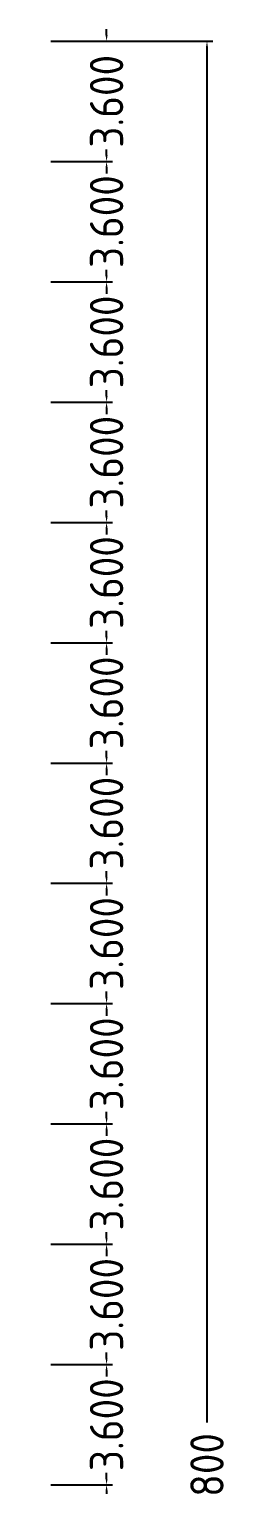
# Model space of a CAD drawing. Header units: inches. Extents: x -310 to 1074, y -19 to 138.
# Drawn here: x 266.45 to 272.43, y 34.6 to 78.16 of the extents above; entities that cross this region are included whole.
import ezdxf

# ---------------------------------------------------------------- set-up
doc = ezdxf.new("R2010")
doc.units = ezdxf.units.IN
doc.header["$MEASUREMENT"] = 0
doc.linetypes.add('ACAD_ISO10W100', pattern=[18, 12, -3, 0, -3])
doc.layers.add('text', color=7, linetype='ACAD_ISO10W100')
doc.styles.get("Standard").update_dxf_attribs({"font": 'Arial.ttf'})
doc.dimstyles.new('MYSTYLE', dxfattribs={"dimtxt": 1, "dimasz": 0.18, "dimexe": 0.18, "dimexo": 0.0625, "dimgap": 0.09, "dimtad": 0, "dimtoh": 1, "dimdec": 3, "dimzin": 0, "dimdsep": 46, "dimtxsty": 'Standard', "dimcen": 0.09, "dimadec": 0, "dimazin": 0, "dimtfac": 1, "dimtdec": 3, "dimtofl": 0, "dimtmove": 0, "dimatfit": 3, "dimfxl": 1, "dimtolj": 1, "dimtzin": 0, "dimarcsym": 0})

# ---------------------------------------------------------------- blocks, each defined once
blk = doc.blocks.new('*D68')
at = {"layer": 'Defpoints', "color": 0, "ltscale": 6, "transparency": 16777216}
for p in [(267.033, 77.8), (267.033, 74.2), (268.767, 74.2)]:
    blk.add_point(p, dxfattribs=at)
at = {"layer": 'text', "color": 0, "lineweight": -2, "ltscale": 6, "transparency": 16777216}
for p, q in [((268.767, 77.98), (268.767, 78.16)), ((267.096, 77.8), (268.947, 77.8)), ((267.096, 74.2), (268.947, 74.2)), ((268.767, 74.02), (268.767, 73.84))]:
    blk.add_line(p, q, dxfattribs=at)
at = {"layer": 'text', "color": 0, "ltscale": 6, "transparency": 16777216}
for points in [[(268.737, 77.98), (268.797, 77.98), (268.767, 77.8)], [(268.737, 74.02), (268.797, 74.02), (268.767, 74.2)]]:
    blk.add_solid(points, dxfattribs=at)
at = {"layer": 'text', "color": 0, "ltscale": 6, "transparency": 16777216, "insert": (268.767, 76), "char_height": 1, "attachment_point": 5, "rotation": 90}
blk.add_mtext('\\A1;{\\Fiso|c0;3.600}', dxfattribs=at)
blk = doc.blocks.new('*D61')
at = {"layer": 'Defpoints', "color": 0, "ltscale": 6, "transparency": 16777216}
for p in [(267.033, 74.2), (267.033, 70.6), (268.767, 70.6)]:
    blk.add_point(p, dxfattribs=at)
at = {"layer": 'text', "color": 0, "lineweight": -2, "ltscale": 6, "transparency": 16777216}
for p, q in [((268.767, 74.38), (268.767, 74.56)), ((267.096, 74.2), (268.947, 74.2)), ((267.096, 70.6), (268.947, 70.6)), ((268.767, 70.42), (268.767, 70.24))]:
    blk.add_line(p, q, dxfattribs=at)
at = {"layer": 'text', "color": 0, "ltscale": 6, "transparency": 16777216}
for points in [[(268.737, 74.38), (268.797, 74.38), (268.767, 74.2)], [(268.737, 70.42), (268.797, 70.42), (268.767, 70.6)]]:
    blk.add_solid(points, dxfattribs=at)
at = {"layer": 'text', "color": 0, "ltscale": 6, "transparency": 16777216, "insert": (268.767, 72.4), "char_height": 1, "attachment_point": 5, "rotation": 90}
blk.add_mtext('\\A1;{\\Fiso|c0;3.600}', dxfattribs=at)
blk = doc.blocks.new('*D62')
at = {"layer": 'Defpoints', "color": 0, "ltscale": 6, "transparency": 16777216}
for p in [(267.033, 70.6), (267.033, 67), (268.767, 67)]:
    blk.add_point(p, dxfattribs=at)
at = {"layer": 'text', "color": 0, "lineweight": -2, "ltscale": 6, "transparency": 16777216}
for p, q in [((267.096, 70.6), (268.947, 70.6)), ((268.767, 70.78), (268.767, 70.96)), ((267.096, 67), (268.947, 67)), ((268.767, 66.82), (268.767, 66.64))]:
    blk.add_line(p, q, dxfattribs=at)
at = {"layer": 'text', "color": 0, "ltscale": 6, "transparency": 16777216}
for points in [[(268.737, 70.78), (268.797, 70.78), (268.767, 70.6)], [(268.737, 66.82), (268.797, 66.82), (268.767, 67)]]:
    blk.add_solid(points, dxfattribs=at)
at = {"layer": 'text', "color": 0, "ltscale": 6, "transparency": 16777216, "insert": (268.767, 68.8), "char_height": 1, "attachment_point": 5, "rotation": 90}
blk.add_mtext('\\A1;{\\Fiso|c0;3.600}', dxfattribs=at)
blk = doc.blocks.new('*D63')
at = {"layer": 'Defpoints', "color": 0, "ltscale": 6, "transparency": 16777216}
for p in [(267.033, 67), (267.033, 63.4), (268.767, 63.4)]:
    blk.add_point(p, dxfattribs=at)
at = {"layer": 'text', "color": 0, "lineweight": -2, "ltscale": 6, "transparency": 16777216}
for p, q in [((268.767, 67.18), (268.767, 67.36)), ((267.096, 67), (268.947, 67)), ((267.096, 63.4), (268.947, 63.4)), ((268.767, 63.22), (268.767, 63.04))]:
    blk.add_line(p, q, dxfattribs=at)
at = {"layer": 'text', "color": 0, "ltscale": 6, "transparency": 16777216}
for points in [[(268.737, 67.18), (268.797, 67.18), (268.767, 67)], [(268.737, 63.22), (268.797, 63.22), (268.767, 63.4)]]:
    blk.add_solid(points, dxfattribs=at)
at = {"layer": 'text', "color": 0, "ltscale": 6, "transparency": 16777216, "insert": (268.767, 65.2), "char_height": 1, "attachment_point": 5, "rotation": 90}
blk.add_mtext('\\A1;{\\Fiso|c0;3.600}', dxfattribs=at)
blk = doc.blocks.new('*D64')
at = {"layer": 'Defpoints', "color": 0, "ltscale": 6, "transparency": 16777216}
for p in [(267.033, 63.4), (267.033, 59.8), (268.767, 59.8)]:
    blk.add_point(p, dxfattribs=at)
at = {"layer": 'text', "color": 0, "lineweight": -2, "ltscale": 6, "transparency": 16777216}
for p, q in [((268.767, 63.58), (268.767, 63.76)), ((267.096, 63.4), (268.947, 63.4)), ((267.096, 59.8), (268.947, 59.8)), ((268.767, 59.62), (268.767, 59.44))]:
    blk.add_line(p, q, dxfattribs=at)
at = {"layer": 'text', "color": 0, "ltscale": 6, "transparency": 16777216}
for points in [[(268.737, 63.58), (268.797, 63.58), (268.767, 63.4)], [(268.737, 59.62), (268.797, 59.62), (268.767, 59.8)]]:
    blk.add_solid(points, dxfattribs=at)
at = {"layer": 'text', "color": 0, "ltscale": 6, "transparency": 16777216, "insert": (268.767, 61.6), "char_height": 1, "attachment_point": 5, "rotation": 90}
blk.add_mtext('\\A1;{\\Fiso|c0;3.600}', dxfattribs=at)
blk = doc.blocks.new('*D65')
at = {"layer": 'Defpoints', "color": 0, "ltscale": 6, "transparency": 16777216}
for p in [(267.033, 59.8), (267.033, 56.2), (268.767, 56.2)]:
    blk.add_point(p, dxfattribs=at)
at = {"layer": 'text', "color": 0, "lineweight": -2, "ltscale": 6, "transparency": 16777216}
for p, q in [((268.767, 59.98), (268.767, 60.16)), ((267.096, 59.8), (268.947, 59.8)), ((267.096, 56.2), (268.947, 56.2)), ((268.767, 56.02), (268.767, 55.84))]:
    blk.add_line(p, q, dxfattribs=at)
at = {"layer": 'text', "color": 0, "ltscale": 6, "transparency": 16777216}
for points in [[(268.737, 59.98), (268.797, 59.98), (268.767, 59.8)], [(268.737, 56.02), (268.797, 56.02), (268.767, 56.2)]]:
    blk.add_solid(points, dxfattribs=at)
at = {"layer": 'text', "color": 0, "ltscale": 6, "transparency": 16777216, "insert": (268.767, 58), "char_height": 1, "attachment_point": 5, "rotation": 90}
blk.add_mtext('\\A1;{\\Fiso|c0;3.600}', dxfattribs=at)
blk = doc.blocks.new('*D66')
at = {"layer": 'Defpoints', "color": 0, "ltscale": 6, "transparency": 16777216}
for p in [(267.033, 56.2), (267.033, 52.6), (268.767, 52.6)]:
    blk.add_point(p, dxfattribs=at)
at = {"layer": 'text', "color": 0, "lineweight": -2, "ltscale": 6, "transparency": 16777216}
for p, q in [((267.096, 56.2), (268.947, 56.2)), ((268.767, 56.38), (268.767, 56.56)), ((267.096, 52.6), (268.947, 52.6)), ((268.767, 52.42), (268.767, 52.24))]:
    blk.add_line(p, q, dxfattribs=at)
at = {"layer": 'text', "color": 0, "ltscale": 6, "transparency": 16777216}
for points in [[(268.737, 56.38), (268.797, 56.38), (268.767, 56.2)], [(268.737, 52.42), (268.797, 52.42), (268.767, 52.6)]]:
    blk.add_solid(points, dxfattribs=at)
at = {"layer": 'text', "color": 0, "ltscale": 6, "transparency": 16777216, "insert": (268.767, 54.4), "char_height": 1, "attachment_point": 5, "rotation": 90}
blk.add_mtext('\\A1;{\\Fiso|c0;3.600}', dxfattribs=at)
blk = doc.blocks.new('*D67')
at = {"layer": 'Defpoints', "color": 0, "ltscale": 6, "transparency": 16777216}
for p in [(267.033, 52.6), (267.033, 49), (268.767, 49)]:
    blk.add_point(p, dxfattribs=at)
at = {"layer": 'text', "color": 0, "lineweight": -2, "ltscale": 6, "transparency": 16777216}
for p, q in [((268.767, 52.78), (268.767, 52.96)), ((267.096, 52.6), (268.947, 52.6)), ((267.096, 49), (268.947, 49)), ((268.767, 48.82), (268.767, 48.64))]:
    blk.add_line(p, q, dxfattribs=at)
at = {"layer": 'text', "color": 0, "ltscale": 6, "transparency": 16777216}
for points in [[(268.737, 52.78), (268.797, 52.78), (268.767, 52.6)], [(268.737, 48.82), (268.797, 48.82), (268.767, 49)]]:
    blk.add_solid(points, dxfattribs=at)
at = {"layer": 'text', "color": 0, "ltscale": 6, "transparency": 16777216, "insert": (268.767, 50.8), "char_height": 1, "attachment_point": 5, "rotation": 90}
blk.add_mtext('\\A1;{\\Fiso|c0;3.600}', dxfattribs=at)
blk = doc.blocks.new('*D53')
at = {"layer": 'Defpoints', "color": 0, "ltscale": 6, "transparency": 16777216}
for p in [(267.033, 49), (267.033, 45.4), (268.767, 45.4)]:
    blk.add_point(p, dxfattribs=at)
at = {"layer": 'text', "color": 0, "lineweight": -2, "ltscale": 6, "transparency": 16777216}
for p, q in [((268.767, 49.18), (268.767, 49.36)), ((267.096, 49), (268.947, 49)), ((267.096, 45.4), (268.947, 45.4)), ((268.767, 45.22), (268.767, 45.04))]:
    blk.add_line(p, q, dxfattribs=at)
at = {"layer": 'text', "color": 0, "ltscale": 6, "transparency": 16777216}
for points in [[(268.737, 49.18), (268.797, 49.18), (268.767, 49)], [(268.737, 45.22), (268.797, 45.22), (268.767, 45.4)]]:
    blk.add_solid(points, dxfattribs=at)
at = {"layer": 'text', "color": 0, "ltscale": 6, "transparency": 16777216, "insert": (268.767, 47.2), "char_height": 1, "attachment_point": 5, "rotation": 90}
blk.add_mtext('\\A1;{\\Fiso|c0;3.600}', dxfattribs=at)
blk = doc.blocks.new('*D54')
at = {"layer": 'Defpoints', "color": 0, "ltscale": 6, "transparency": 16777216}
for p in [(267.033, 45.4), (267.033, 41.8), (268.767, 41.8)]:
    blk.add_point(p, dxfattribs=at)
at = {"layer": 'text', "color": 0, "lineweight": -2, "ltscale": 6, "transparency": 16777216}
for p, q in [((268.767, 45.58), (268.767, 45.76)), ((267.096, 45.4), (268.947, 45.4)), ((267.096, 41.8), (268.947, 41.8)), ((268.767, 41.62), (268.767, 41.44))]:
    blk.add_line(p, q, dxfattribs=at)
at = {"layer": 'text', "color": 0, "ltscale": 6, "transparency": 16777216}
for points in [[(268.737, 45.58), (268.797, 45.58), (268.767, 45.4)], [(268.737, 41.62), (268.797, 41.62), (268.767, 41.8)]]:
    blk.add_solid(points, dxfattribs=at)
at = {"layer": 'text', "color": 0, "ltscale": 6, "transparency": 16777216, "insert": (268.767, 43.6), "char_height": 1, "attachment_point": 5, "rotation": 90}
blk.add_mtext('\\A1;{\\Fiso|c0;3.600}', dxfattribs=at)
blk = doc.blocks.new('*D55')
at = {"layer": 'Defpoints', "color": 0, "ltscale": 6, "transparency": 16777216}
for p in [(267.033, 41.8), (267.033, 38.2), (268.767, 38.2)]:
    blk.add_point(p, dxfattribs=at)
at = {"layer": 'text', "color": 0, "lineweight": -2, "ltscale": 6, "transparency": 16777216}
for p, q in [((268.767, 41.98), (268.767, 42.16)), ((267.096, 41.8), (268.947, 41.8)), ((267.096, 38.2), (268.947, 38.2)), ((268.767, 38.02), (268.767, 37.84))]:
    blk.add_line(p, q, dxfattribs=at)
at = {"layer": 'text', "color": 0, "ltscale": 6, "transparency": 16777216}
for points in [[(268.737, 41.98), (268.797, 41.98), (268.767, 41.8)], [(268.737, 38.02), (268.797, 38.02), (268.767, 38.2)]]:
    blk.add_solid(points, dxfattribs=at)
at = {"layer": 'text', "color": 0, "ltscale": 6, "transparency": 16777216, "insert": (268.767, 40), "char_height": 1, "attachment_point": 5, "rotation": 90}
blk.add_mtext('\\A1;{\\Fiso|c0;3.600}', dxfattribs=at)
blk = doc.blocks.new('*D56')
at = {"layer": 'Defpoints', "color": 0, "ltscale": 6, "transparency": 16777216}
for p in [(267.033, 38.2), (267.033, 34.6), (268.767, 34.6)]:
    blk.add_point(p, dxfattribs=at)
at = {"layer": 'text', "color": 0, "lineweight": -2, "ltscale": 6, "transparency": 16777216}
for p, q in [((268.767, 38.38), (268.767, 38.56)), ((267.096, 38.2), (268.947, 38.2)), ((267.096, 34.6), (268.947, 34.6)), ((268.767, 34.42), (268.767, 34.24))]:
    blk.add_line(p, q, dxfattribs=at)
at = {"layer": 'text', "color": 0, "ltscale": 6, "transparency": 16777216}
for points in [[(268.737, 38.38), (268.797, 38.38), (268.767, 38.2)], [(268.737, 34.42), (268.797, 34.42), (268.767, 34.6)]]:
    blk.add_solid(points, dxfattribs=at)
at = {"layer": 'text', "color": 0, "ltscale": 6, "transparency": 16777216, "insert": (268.767, 36.4), "char_height": 1, "attachment_point": 5, "rotation": 90}
blk.add_mtext('\\A1;{\\Fiso|c0;3.600}', dxfattribs=at)
blk = doc.blocks.new('*D57')
at = {"layer": 'Defpoints', "color": 0, "ltscale": 6, "transparency": 16777216}
for p in [(267.033, 34.6), (267.033, 31), (268.767, 31)]:
    blk.add_point(p, dxfattribs=at)
at = {"layer": 'text', "color": 0, "lineweight": -2, "ltscale": 6, "transparency": 16777216}
for p, q in [((268.767, 34.78), (268.767, 34.96)), ((267.096, 34.6), (268.947, 34.6)), ((267.096, 31), (268.947, 31)), ((268.767, 30.82), (268.767, 30.64))]:
    blk.add_line(p, q, dxfattribs=at)
at = {"layer": 'text', "color": 0, "ltscale": 6, "transparency": 16777216}
for points in [[(268.737, 34.78), (268.797, 34.78), (268.767, 34.6)], [(268.737, 30.82), (268.797, 30.82), (268.767, 31)]]:
    blk.add_solid(points, dxfattribs=at)
at = {"layer": 'text', "color": 0, "ltscale": 6, "transparency": 16777216, "insert": (268.767, 32.8), "char_height": 1, "attachment_point": 5, "rotation": 90}
blk.add_mtext('\\A1;{\\Fiso|c0;3.600}', dxfattribs=at)
blk = doc.blocks.new('*D45')
at = {"layer": 'Defpoints', "color": 0, "ltscale": 6, "transparency": 16777216}
for p in [(268.747, 77.8), (271.773, 77.8), (266.447, -9)]:
    blk.add_point(p, dxfattribs=at)
at = {"layer": 'text', "color": 0, "lineweight": -2, "ltscale": 6, "transparency": 16777216}
for p, q in [((268.809, 77.8), (271.953, 77.8)), ((271.773, 77.62), (271.773, 36.462)), ((271.773, -8.82), (271.773, 32.338)), ((266.509, -9), (271.953, -9))]:
    blk.add_line(p, q, dxfattribs=at)
at = {"layer": 'text', "color": 0, "ltscale": 6, "transparency": 16777216}
for points in [[(271.743, 77.62), (271.803, 77.62), (271.773, 77.8)], [(271.743, -8.82), (271.803, -8.82), (271.773, -9)]]:
    blk.add_solid(points, dxfattribs=at)
at = {"layer": 'text', "color": 0, "ltscale": 6, "transparency": 16777216, "insert": (271.773, 34.4), "char_height": 1, "attachment_point": 5, "rotation": 90}
blk.add_mtext('\\A1;{\\Fiso|c0;86.800}', dxfattribs=at)

msp = doc.modelspace()

# ---------------------------------------------------------------- dimensions: what is measured, and where the dimension line sits
at = {"layer": 'text', "ltscale": 6}
for base, p1, p2, picture, middle in [((268.7666, 74.2), (267.0333, 77.8), (267.0333, 74.2), '*D68', (268.7666, 76)), ((268.7666, 70.6), (267.0333, 74.2), (267.0333, 70.6), '*D61', (268.7666, 72.4)), ((268.7666, 67), (267.0333, 70.6), (267.0333, 67), '*D62', (268.7666, 68.8)), ((268.7666, 63.4), (267.0333, 67), (267.0333, 63.4), '*D63', (268.7666, 65.2)), ((268.7666, 59.8), (267.0333, 63.4), (267.0333, 59.8), '*D64', (268.7666, 61.6)), ((268.7666, 56.2), (267.0333, 59.8), (267.0333, 56.2), '*D65', (268.7666, 58)), ((268.7666, 52.6), (267.0333, 56.2), (267.0333, 52.6), '*D66', (268.7666, 54.4)), ((268.7666, 49), (267.0333, 52.6), (267.0333, 49), '*D67', (268.7666, 50.8)), ((268.7666, 45.4), (267.0333, 49), (267.0333, 45.4), '*D53', (268.7666, 47.2)), ((268.7666, 41.8), (267.0333, 45.4), (267.0333, 41.8), '*D54', (268.7666, 43.6)), ((268.7666, 38.2), (267.0333, 41.8), (267.0333, 38.2), '*D55', (268.7666, 40)), ((268.7666, 34.6), (267.0333, 38.2), (267.0333, 34.6), '*D56', (268.7666, 36.4)), ((268.7666, 31), (267.0333, 34.6), (267.0333, 31), '*D57', (268.7666, 32.8))]:
    dim = msp.add_linear_dim(base=base, p1=p1, p2=p2, angle=90, text='{\\Fiso|c0;<>}', dimstyle='MYSTYLE', dxfattribs=at)
    dim.commit()
    dim.dimension.update_dxf_attribs({"geometry": picture, "text_midpoint": middle, "dimtype": 160})
dim = msp.add_linear_dim(base=(271.7731, 77.8), p1=(266.447, -9), p2=(268.747, 77.8), angle=90, text='{\\Fiso|c0;<>}', dimstyle='MYSTYLE', dxfattribs=at)
dim.commit()
dim.dimension.update_dxf_attribs({"geometry": '*D45', "text_midpoint": (271.7731, 34.4)})

doc.saveas('drawing.dxf')
